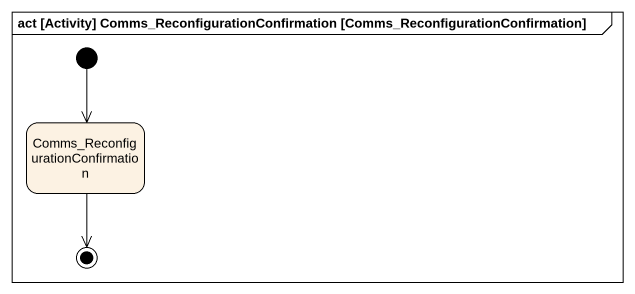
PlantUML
@startuml
mainframe act [Activity] Comms_ReconfigurationConfirmation [Comms_ReconfigurationConfirmation]
hide empty description
state "Comms_ReconfigurationConfirmation" as Comms_ReconfigurationConfirm
[*] --> Comms_ReconfigurationConfirm
Comms_ReconfigurationConfirm --> [*]
@enduml
